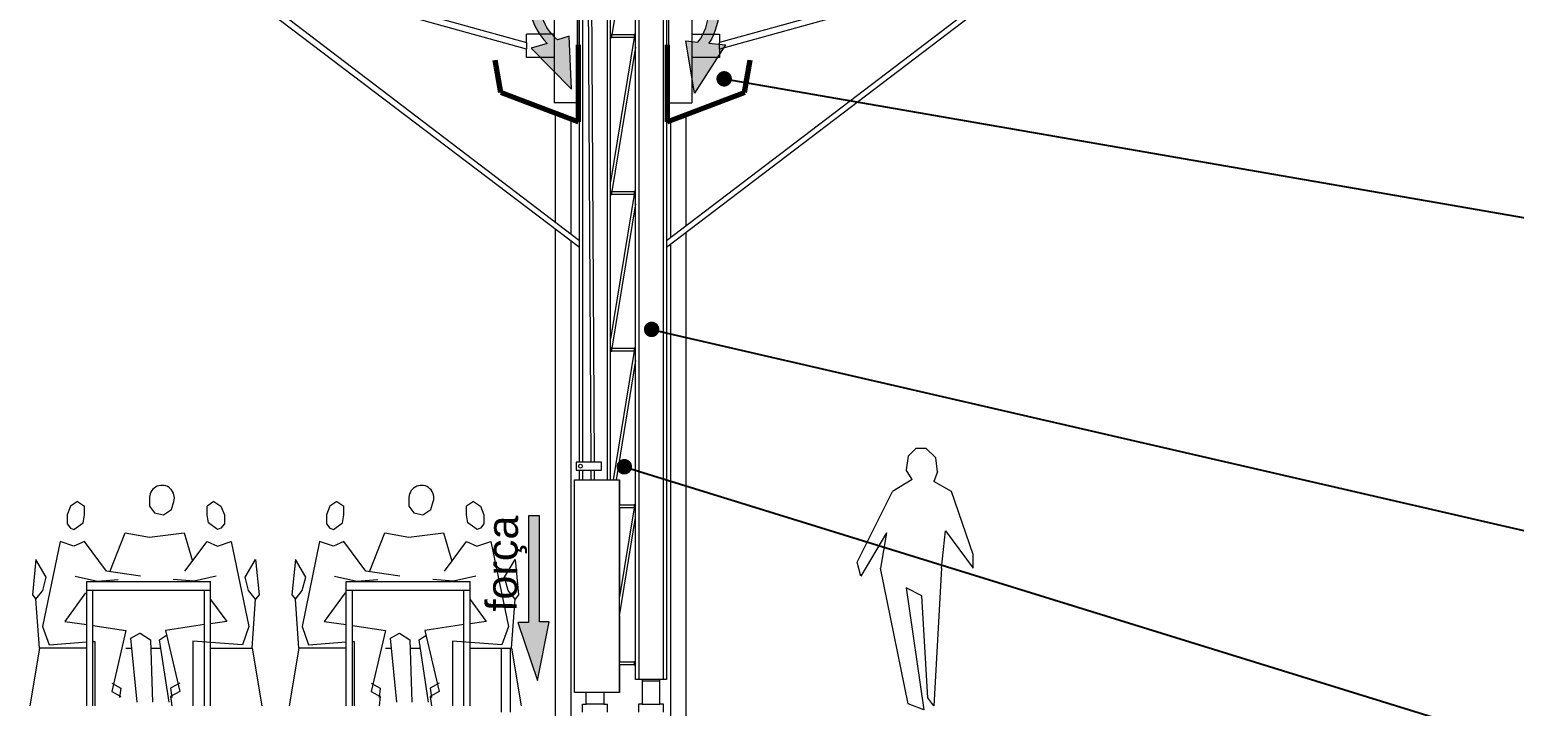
# Model space of a CAD drawing. Header units: millimetres. Extents: x -3 to 106, y -1 to 63.
# Drawn here: x 7.24 to 16.83, y 5.93 to 10.3 of the extents above; entities that cross this region are included whole.
import ezdxf

# ---------------------------------------------------------------- set-up
doc = ezdxf.new("R2010")
doc.units = ezdxf.units.MM
doc.header["$LTSCALE"] = 5
for name, color, linetype, lineweight in [('anotações', 2, 'Continuous', 20), ('cortado', 7, 'Continuous', 70), ('visto', 9, 'Continuous', 15)]:
    doc.layers.add(name, color=color, linetype=linetype, lineweight=lineweight)
doc.layers.add('chuva', color=173, linetype='Continuous', lineweight=20, true_color=0x386aff)
doc.layers.add('esforços', color=13, linetype='Continuous', lineweight=20, true_color=0xcd5337)
doc.styles.add('Arial', font='arial.ttf')
doc.styles.get("Standard").update_dxf_attribs({"font": 'txt.shx'})
doc.dimstyles.new('ISO-25', dxfattribs={"dimtxt": 2.5, "dimasz": 2.5, "dimexe": 1.25, "dimexo": 0.625, "dimtad": 1, "dimtxsty": 'Standard', "dimcen": 2.5, "dimadec": 0, "dimazin": 0, "dimtfac": 1, "dimtmove": 0, "dimatfit": 3, "dimfxl": 1, "dimarcsym": 0})

msp = doc.modelspace()

# ---------------------------------------------------------------- hatches: boundary and pattern name
at = {"layer": 'chuva'}
h = msp.add_hatch(color=256, dxfattribs=at)
edge = h.paths.add_edge_path()
edge.add_line((12.87288363876709, 11.89389174084912), (12.90984405471209, 11.77377038902786))
edge.add_arc((12.86068759860271, 9.932208693593324), 1.842217640581308, 88.4709777308502, 125.9972290939399)
edge.add_arc((12.10618593895514, 10.97079675805181), 0.5584972964071693, 125.9972290939399, 211.5198133708072)
edge.add_arc((11.24844807311458, 10.44476623268541), 0.4476947131585841, -31.519813370807128, 31.519813370807128, ccw=False)
edge.add_line((11.63008965261636, 10.21071439871368), (11.73637598154109, 10.20156004289242))
edge.add_line((11.73637598154109, 10.20156004289242), (11.53654136144292, 9.889696923648312))
edge.add_line((11.53654136144292, 9.889696923648312), (11.48052711186995, 10.22729631972325))
edge.add_line((11.48052711186995, 10.22729631972325), (11.55843112461658, 10.21875793140996))
edge.add_arc((11.32021149655722, 10.41149221844892), 0.3064230679846989, 321.0250176507242, 399.4171668026674)
edge.add_arc((12.09639447898853, 11.04944567158071), 0.6982881495194759, 146.0809054481976, 219.4171668026673, ccw=False)
edge.add_arc((12.17604928900623, 10.99588131922298), 0.7942778812748015, 104.6440183259403, 146.0809054481977, ccw=False)
edge.add_arc((12.99852828293062, 7.848251376924186), 4.047590953990492, 91.77885180383902, 104.6440183259403, ccw=False)
h = msp.add_hatch(color=256, dxfattribs=at)
edge = h.paths.add_edge_path()
edge.add_arc((9.96337420176832, 10.85699849623379), 0.5584972964071689, -19.763013336869506, 54.85000955573889, ccw=False)
edge.add_arc((10.91030073872609, 10.51677431467236), 0.4476947131585847, 160.2369866631306, 223.2766134047448)
edge.add_line((10.58435542554446, 10.20987008041504), (10.48216411870739, 10.17925108706564))
edge.add_line((10.48216411870739, 10.17925108706564), (10.74135105614695, 9.914648343324863))
edge.add_line((10.74135105614695, 9.914648343324863), (10.72740163997425, 10.25657869028726))
edge.add_line((10.72740163997425, 10.25657869028726), (10.65287171685339, 10.23234586468612))
edge.add_arc((10.84682266363335, 10.46957597836546), 0.3064230679846977, 152.3396332312699, 230.7317823832131, ccw=False)
edge.add_arc((9.956934908546758, 10.93599254531573), 0.6982881495194762, 332.3396332312704, 405.6758945857401)
edge.add_arc((9.889865315549875, 10.86732160315171), 0.794277881274817, 45.67589458573891, 50.56115039949306)
edge.add_line((10.3944337724277, 11.48074480535908), (10.28491163245469, 11.31365253460608))
at = {"layer": 'esforços'}
msp.add_hatch(color=256, dxfattribs=at).paths.add_polyline_path([(10.46464291186531, 6.470562684541311), (10.39534213196843, 6.470562684541311), (10.52302881892843, 6.098013241945666), (10.59694965081843, 6.475009484584693), (10.53559536034973, 6.475009484584693), (10.53559536034973, 7.159220704558584), (10.46464291186531, 7.159220704558584)])

# ---------------------------------------------------------------- linework, layer by layer
at = {"layer": 'chuva'}
for points in [[(12.87288363876709, 11.89389174084912), (12.90984405471209, 11.77377038902786, 0.1652183358421173), (11.77793131639637, 11.42264643755033, 0.3915060978776049), (11.63008965261636, 10.67881806665715, -0.2822158345692734), (11.63008965261636, 10.21071439871368), (11.73637598154109, 10.20156004289242), (11.53654136144292, 9.889696923648312), (11.48052711186995, 10.22729631972325), (11.55843112461658, 10.21875793140996, 0.3560453839252472), (11.55693660388203, 10.60605922530058, -0.3313780911407608), (11.51693656332971, 11.43910560503509, -0.1827987523670764), (11.97524572104775, 11.76435726535112, -0.0561939157371175), (12.87288363876709, 11.89389174084912)], [(10.63781366076247, 9.012498163976764), (10.63781366076247, 5.783402831640561, 0.414213562373095), (10.90904202773168, 5.512174464671348), (11.65287039862487, 5.512174464671348)], [(10.73781366076247, 8.936671505169032), (10.73781366076247, 5.783402831640561, 0.414213562373095), (10.90904202773168, 5.612174464671347), (11.44252384316498, 5.612174464671347)], [(11.48164203165566, 8.989592863839954), (11.48164203165566, 5.783402831640561, 0.414213562373095), (11.65287039862487, 5.612174464671347), (11.9254996667392, 5.612174464671347)], [(11.38164203165566, 8.913486048884742), (11.38164203165566, 5.783402831640561, 0.414213562373095), (11.65287039862487, 5.512174464671348), (11.9254996667392, 5.512174464671348)]]:
    msp.add_lwpolyline(points, format="xyb", dxfattribs=at)
msp.add_lwpolyline([(10.28491163245469, 11.31365253460608, -0.3375722644112246), (10.48897558377031, 10.66815354043216, 0.2822158345692734), (10.58435542554446, 10.20987008041504), (10.48216411870739, 10.17925108706564), (10.74135105614695, 9.914648343324863), (10.72740163997425, 10.25657869028726), (10.65287171685339, 10.23234586468612, -0.3560453839252472), (10.57541916845488, 10.61182660014993, 0.3313780911407608), (10.44484024098566, 11.43554707320735, 0.0213191787155553), (10.3944337724277, 11.48074480535908)], format="xyb", close=True, dxfattribs=at)
for points in [[(10.63781366076247, 9.760908006131402), (10.63781366076247, 9.055504485110966)], [(10.73781366076247, 9.723076141018478), (10.73781366076247, 8.979259878176675)], [(11.38164203165566, 9.712572079828902), (11.38164203165566, 8.955777800542673)], [(11.48164203165566, 9.750403872712782), (11.48164203165566, 9.03197242481373)]]:
    msp.add_lwpolyline(points, dxfattribs=at)
at = {"layer": 'cortado', "linetype": 'ByBlock'}
for p, q in [((10.78631337393752, 10.19999971610994), (10.78631337393752, 9.704727794949939)), ((11.36090739477752, 10.19999971610994), (11.36090739477752, 9.704727794949939)), ((10.28680034388752, 9.893702890699938), (10.25012036074752, 10.10261001807994)), ((11.86042137850552, 9.893702890699938), (11.89710136164452, 10.10261001807994)), ((10.28680034388752, 9.893702890699938), (10.78631337393752, 9.704727794949939)), ((11.86042137850552, 9.893702890699938), (11.36090739477752, 9.704727794949939))]:
    msp.add_line(p, q, dxfattribs=at)
at = {"layer": 'esforços'}
msp.add_lwpolyline([(10.46464291186531, 6.470562684541311), (10.39534213196843, 6.470562684541311), (10.52302881892843, 6.098013241945666), (10.59694965081843, 6.475009484584693), (10.53559536034973, 6.475009484584693), (10.53559536034973, 7.159220704558584), (10.46464291186531, 7.159220704558584)], close=True, dxfattribs=at)
at = {"layer": 'visto'}
for p, q in [((10.63116141069752, 11.19992103797994), (10.63116141069752, 9.905926849669939)), ((10.78116138685752, 11.19992103797994), (10.78116138685752, 9.905926849669939)), ((10.79376037825752, 7.506433672439373), (10.79376037825752, 11.19992103797994)), ((10.81376035917752, 11.19992103797994), (10.81376035917752, 7.506433672439373)), ((10.84658939894752, 11.19992103797994), (10.86706353093108, 7.506433672439373)), ((10.86819709154752, 11.19992103797994), (10.88902666878155, 7.506433672439373)), ((10.97376032579752, 7.393552806199938), (10.97376032579752, 11.19992103797994)), ((10.99376042593752, 7.393552806199938), (10.99376042593752, 11.19992103797994)), ((11.15645833719752, 11.19884107271994), (11.00376137007752, 10.26703300696994)), ((11.15645833719752, 6.104580845658939), (11.15645833719752, 11.19992103797994)), ((11.17645831812752, 11.19992103797994), (11.17645831812752, 6.104580845658939)), ((11.17645939100752, 11.19992103797994), (11.17645939100752, 6.104580845658939)), ((11.33645840395752, 6.104580845658939), (11.33645840395752, 11.19992103797994)), ((11.35645838488752, 11.19992103797994), (11.35645838488752, 6.104580845658939)), ((11.36902638185752, 11.19992103797994), (11.36902638185752, 9.905926849669939)), ((11.51902635801752, 11.19992103797994), (11.51902635801752, 9.905926849669939)), ((11.51905937899752, 10.97695198279994), (11.51905937899752, 10.26897802573994)), ((8.331637341867516, 10.76119461280994), (10.79376037825752, 8.894248978579938)), ((8.440212209117519, 10.77330389243994), (10.45117827166752, 10.21510162574994)), ((11.35645838488752, 8.894319577439939), (13.80303343046752, 10.75632992011994)), ((13.71137835491952, 10.77315893393994), (11.69904239882752, 10.21510162574994)), ((8.440212209117519, 10.73105707389994), (10.79376037825752, 8.93660352332994)), ((10.45117827166752, 10.17285385352994), (8.440212209117519, 10.73105707389994)), ((11.35645838488752, 8.936589215509938), (13.71137835491952, 10.73091163855994)), ((13.71137835491952, 10.73091163855994), (11.69904239882752, 10.17285385352994)), ((10.78119440783752, 9.825926925959939), (10.78119440783752, 10.46485367041994)), ((10.63116141069752, 10.26897802573994), (10.45117827166752, 10.26897802573994)), ((10.45117827166752, 10.21510162574994), (10.45117827166752, 10.26897802573994)), ((10.78119035471752, 10.26897802573994), (10.78116138685752, 10.26897802573994)), ((10.78119035471752, 10.11897793036994), (10.78119035471752, 10.26897802573994)), ((11.00376137007752, 10.26703300696994), (10.99376042593752, 10.26703300696994)), ((11.00376137007752, 10.26703300696994), (11.14645941961752, 10.26703300696994)), ((11.00376137007752, 10.24760666114994), (11.00376137007752, 10.26703300696994)), ((11.14645941961752, 10.26703300696994), (11.14645941961752, 10.24760666114994)), ((11.15645833719752, 10.26703300696994), (11.14645941961752, 10.26703300696994)), ((11.51904340494752, 10.26897802573994), (11.51902635801752, 10.26897802573994)), ((11.51904340494752, 10.26897802573994), (11.51904340494752, 10.11897793036994)), ((11.51904340494752, 10.26897802573994), (11.69904335249752, 10.26897802573994)), ((11.69904335249752, 10.26897802573994), (11.69904335249752, 10.21510189021994)), ((10.45117827166752, 10.21510162574994), (10.45117827166752, 10.17285385352994)), ((10.45117827166752, 10.11897793036994), (10.45117827166752, 10.17285385352994)), ((10.78628142584752, 9.704727794949939), (10.78628142584752, 10.19999971610994)), ((10.78628142584752, 10.19999971610994), (10.78631337393752, 10.19999971610994)), ((11.14645941961752, 10.24760666114994), (10.99376042593752, 9.315786228659938)), ((10.99376042593752, 10.24760666114994), (11.00376137007752, 10.24760666114994)), ((11.14645941961752, 10.24760666114994), (11.00376137007752, 10.24760666114994)), ((11.15645833719752, 10.18657682100994), (11.00376137007752, 9.254768755259938)), ((11.14645941961752, 10.24760666114994), (11.15645833719752, 10.24760666114994)), ((11.36087437380752, 9.704727794949939), (11.36087437380752, 10.19999971610994)), ((11.36087437380752, 10.19999971610994), (11.36090739477752, 10.19999971610994)), ((11.69904239882752, 10.17285385352994), (11.69904239882752, 10.21510162574994)), ((11.69904335249752, 10.17285411799994), (11.69904335249752, 10.11897793036994)), ((10.25012036074752, 10.10261001807994), (10.25008745897752, 10.10261001807994)), ((10.25008745897752, 10.10261001807994), (10.28676744211752, 9.893702890699938)), ((10.63116141069752, 10.11897793036994), (10.45117827166752, 10.11897793036994)), ((10.78119035471752, 10.11897793036994), (10.78116138685752, 10.11897793036994)), ((11.51904340494752, 10.11897793036994), (11.51902635801752, 10.11897793036994)), ((11.69904335249752, 10.11897793036994), (11.51904340494752, 10.11897793036994)), ((11.51905937899752, 10.11897793036994), (11.51905937899752, 9.825926925959939)), ((11.89706840027552, 10.10261001807994), (11.86038835753252, 9.893702890699938)), ((11.89710136164452, 10.10261001807994), (11.89706840027552, 10.10261001807994)), ((10.78628142584752, 9.704727794949939), (10.28676744211752, 9.893702890699938)), ((10.28676744211752, 9.893702890699938), (10.28680034388752, 9.893702890699938)), ((10.63119431246752, 9.905926849669939), (10.63119431246752, 9.825926925959939)), ((11.36087437380752, 9.704727794949939), (11.86038835753252, 9.893702890699938)), ((11.36905940283752, 9.905926849669939), (11.36905940283752, 9.825926925959939)), ((11.86038835753252, 9.893702890699938), (11.86042137850552, 9.893702890699938)), ((10.78119440783752, 9.825926925959939), (10.63119431246752, 9.825926925959939)), ((11.36905940283752, 9.825926925959939), (11.51905937899752, 9.825926925959939)), ((10.78631337393752, 9.704727794949939), (10.78628142584752, 9.704727794949939)), ((11.36090739477752, 9.704727794949939), (11.36087437380752, 9.704727794949939)), ((11.00376137007752, 9.254768755259938), (10.99376042593752, 9.254768755259938)), ((11.14645941961752, 9.235343839949937), (10.99376042593752, 8.303522288629939)), ((10.99376042593752, 9.235343839949937), (11.00376137007752, 9.235343839949937)), ((11.00376137007752, 9.254768755259938), (11.14645941961752, 9.254768755259938)), ((11.00376137007752, 9.235343839949937), (11.00376137007752, 9.254768755259938)), ((11.14645941961752, 9.235343839949937), (11.00376137007752, 9.235343839949937)), ((11.14645941961752, 9.254768755259938), (11.14645941961752, 9.235343839949937)), ((11.15645833719752, 9.254768755259938), (11.14645941961752, 9.254768755259938)), ((11.14645941961752, 9.235343839949937), (11.15645833719752, 9.235343839949937)), ((11.15645833719752, 9.174313926539938), (11.00376137007752, 8.242504741969938)), ((11.00376137007752, 8.242504741969938), (10.99376042593752, 8.242504741969938)), ((10.99376042593752, 8.223079826659939), (11.00376137007752, 8.223079826659939)), ((11.00376137007752, 8.242504741969938), (11.14645941961752, 8.242504741969938)), ((11.00376137007752, 8.223079826659939), (11.00376137007752, 8.242504741969938)), ((11.14645941961752, 8.223079826659939), (11.00376137007752, 8.223079826659939)), ((11.14645941961752, 8.223079826659939), (11.01052343707752, 7.393552806199938)), ((11.15645833719752, 8.162049979199939), (11.03052341799752, 7.393552806199938)), ((11.14645941961752, 8.242504741969938), (11.14645941961752, 8.223079826659939)), ((11.15645833719752, 8.242504741969938), (11.14645941961752, 8.242504741969938)), ((11.14645941961752, 8.223079826659939), (11.15645833719752, 8.223079826659939)), ((10.76109259155757, 7.393552806199938), (11.05233832109752, 7.393552806199938)), ((10.76109259155757, 6.019348841135338), (10.76109259155757, 7.393552806199938)), ((10.79376037825752, 7.393552806199938), (10.79376037825752, 7.455149878931461)), ((10.81376035917752, 7.455149878931461), (10.81376035917752, 7.393552806199938)), ((10.86734781270951, 7.455149878931461), (10.8676892641542, 7.393552806199938)), ((10.88931588589048, 7.455149878931461), (10.88966326517105, 7.393552806199938)), ((11.05233832109752, 7.393552806199938), (11.05234237421752, 7.393552806199938)), ((11.05233832109752, 6.019348841135338), (11.05233832109752, 7.393552806199938)), ((11.05234237421752, 7.393552806199938), (11.05234237421752, 7.230241801559938)), ((7.506451129136565, 7.223041071789448), (7.484079029137263, 7.16574937178927)), ((7.551195229137136, 7.25168687178927), (7.506451129136565, 7.223041071789448)), ((7.551195229137136, 7.25168687178927), (7.595939729137115, 7.223041071789448)), ((7.595939729137115, 7.16574937178927), (7.595939729137115, 7.223041071789448)), ((8.016736087188235, 7.280332671789319), (8.016736087188235, 7.223041071789448)), ((8.016736087188235, 7.223041071789448), (8.048381487188578, 7.180329671789304)), ((8.106224687188785, 7.16574937178927), (8.157921387188196, 7.201907771789246)), ((8.157921387188196, 7.201907771789246), (8.173341187188214, 7.25168687178927)), ((8.433190774946468, 7.25168687178927), (8.388446274946489, 7.223041071789448)), ((8.388446274946489, 7.16574937178927), (8.388446274946489, 7.223041071789448)), ((8.433190774946468, 7.25168687178927), (8.477934874947039, 7.223041071789448)), ((8.477934874947039, 7.223041071789448), (8.50030697494634, 7.16574937178927)), ((9.182354230962972, 7.223041071789561), (9.15998213096367, 7.165749371789383)), ((9.227098330963543, 7.251686871789383), (9.182354230962972, 7.223041071789561)), ((9.227098330963543, 7.251686871789383), (9.271842830963521, 7.223041071789561)), ((9.271842830963521, 7.165749371789383), (9.271842830963521, 7.223041071789561)), ((9.692639189014642, 7.280332671789433), (9.692639189014642, 7.223041071789561)), ((9.692639189014642, 7.223041071789561), (9.724284589014985, 7.180329671789417)), ((9.782127789015192, 7.165749371789383), (9.833824489014603, 7.20190777178936)), ((9.833824489014603, 7.20190777178936), (9.84924428901462, 7.251686871789383)), ((10.10909387677287, 7.251686871789383), (10.0643493767729, 7.223041071789561)), ((10.0643493767729, 7.165749371789383), (10.0643493767729, 7.223041071789561)), ((10.10909387677287, 7.251686871789383), (10.15383797677345, 7.223041071789561)), ((10.15383797677345, 7.223041071789561), (10.17621007677275, 7.165749371789383)), ((11.05233832109752, 7.230241801559938), (11.14645941961752, 7.230241801559938)), ((11.14645941961752, 7.210816886249939), (11.05233832109752, 7.210816886249939)), ((11.14645941961752, 7.210816886249939), (11.05233832109752, 6.636457745746938)), ((11.05234237421752, 7.210816886249939), (11.05234237421752, 6.636482479245938)), ((11.14645941961752, 7.230241801559938), (11.14645941961752, 7.210816886249939)), ((11.15645833719752, 7.230241801559938), (11.14645941961752, 7.230241801559938)), ((11.14645941961752, 7.210816886249939), (11.15645833719752, 7.210816886249939)), ((7.484079029137263, 7.16574937178927), (7.484079029137263, 7.108457771789398)), ((7.484079029137263, 7.108457771789398), (7.506451129136565, 7.079811971789349)), ((7.52818522913725, 7.072439271789444), (7.587168329137, 7.115595471789328)), ((7.587168329137, 7.115595471789328), (7.595939729137115, 7.16574937178927)), ((8.048381487188578, 7.180329671789304), (8.106224687188785, 7.16574937178927)), ((8.397217674946603, 7.115595471789328), (8.388446274946489, 7.16574937178927)), ((8.456200774946353, 7.072439271789444), (8.397217674946603, 7.115595471789328)), ((8.50030697494634, 7.108457771789398), (8.477934874947039, 7.079811971789349)), ((8.50030697494634, 7.16574937178927), (8.50030697494634, 7.108457771789398)), ((9.15998213096367, 7.165749371789383), (9.15998213096367, 7.108457771789512)), ((9.15998213096367, 7.108457771789512), (9.182354230962972, 7.079811971789463)), ((9.204088330963657, 7.072439271789557), (9.263071430963407, 7.115595471789442)), ((9.263071430963407, 7.115595471789442), (9.271842830963521, 7.165749371789383)), ((9.724284589014985, 7.180329671789417), (9.782127789015192, 7.165749371789383)), ((10.07312077677301, 7.115595471789442), (10.0643493767729, 7.165749371789383)), ((10.13210387677276, 7.072439271789557), (10.07312077677301, 7.115595471789442)), ((10.17621007677275, 7.108457771789512), (10.15383797677345, 7.079811971789463)), ((10.17621007677275, 7.165749371789383), (10.17621007677275, 7.108457771789512)), ((11.05233832109752, 6.514411020454938), (11.15645833719752, 7.149786976499938)), ((7.506451129136565, 7.079811971789349), (7.52818522913725, 7.072439271789444)), ((7.760792675154278, 6.799469732774805), (7.860131087188108, 7.051166171789299)), ((7.860131087188108, 7.051166171789299), (8.016736087188235, 7.022520271789398)), ((8.016736087188235, 7.022520271789398), (8.240457687188552, 7.051166171789299)), ((8.240457687188552, 7.051166171789299), (8.294434810159999, 6.868112195505541)), ((8.477934874947039, 7.079811971789349), (8.456200774946353, 7.072439271789444)), ((9.182354230962972, 7.079811971789463), (9.204088330963657, 7.072439271789557)), ((9.436695776980685, 6.799469732774918), (9.536034189014515, 7.051166171789413)), ((9.536034189014515, 7.051166171789413), (9.692639189014642, 7.022520271789512)), ((9.692639189014642, 7.022520271789512), (9.91636078901496, 7.051166171789413)), ((9.91636078901496, 7.051166171789413), (9.970337911986405, 6.868112195505654)), ((10.15383797677345, 7.079811971789463), (10.13210387677276, 7.072439271789557)), ((7.439334529137284, 6.993874471789349), (7.325957529136701, 6.446674771789384)), ((7.528823229136776, 6.965228671789299), (7.439334529137284, 6.993874471789349)), ((7.595939729137115, 6.993874471789349), (7.528823229136776, 6.965228671789299)), ((7.73883912913692, 6.802713171789373), (7.595939729137115, 6.993874471789349)), ((8.245546874946683, 6.802713171789373), (8.388446274946489, 6.993874471789349)), ((8.388446274946489, 6.993874471789349), (8.455562774946827, 6.965228671789299)), ((8.455562774946827, 6.965228671789299), (8.54505147494632, 6.993874471789349)), ((8.54505147494632, 6.993874471789349), (8.658428474946902, 6.446674771789384)), ((9.11523763096369, 6.993874471789463), (9.001860630963108, 6.446674771789498)), ((9.204726330963183, 6.965228671789413), (9.11523763096369, 6.993874471789463)), ((9.271842830963521, 6.993874471789463), (9.204726330963183, 6.965228671789413)), ((9.414742230963327, 6.802713171789486), (9.271842830963521, 6.993874471789463)), ((9.92144997677309, 6.802713171789486), (10.0643493767729, 6.993874471789463)), ((10.0643493767729, 6.993874471789463), (10.13146587677323, 6.965228671789413)), ((10.13146587677323, 6.965228671789413), (10.22095457677273, 6.993874471789463)), ((10.22095457677273, 6.993874471789463), (10.33433157677331, 6.446674771789498)), ((7.282729429137305, 6.879291071789448), (7.260357329137094, 6.650124571789428)), ((7.349845929136734, 6.764707771789398), (7.282729429137305, 6.879291071789448)), ((8.63454007494687, 6.764707771789398), (8.701656574946298, 6.879291071789448)), ((8.701656574946298, 6.879291071789448), (8.72402867494651, 6.650124571789428)), ((8.958632530963712, 6.879291071789561), (8.9362604309635, 6.650124571789542)), ((9.02574903096314, 6.764707771789512), (8.958632530963712, 6.879291071789561)), ((10.31044317677328, 6.764707771789512), (10.37755967677271, 6.879291071789561)), ((10.37755967677271, 6.879291071789561), (10.39993177677292, 6.650124571789542)), ((7.327473829136522, 6.67877037178925), (7.349845929136734, 6.764707771789398)), ((7.536611429137281, 6.770346071789271), (7.67985602913717, 6.737978971789397)), ((7.610815805553955, 6.67877037178925), (7.610815805553955, 6.736061971789349)), ((7.610815805553955, 6.736061971789349), (8.410815805554137, 6.736061971789349)), ((7.67985602913717, 6.737978971789397), (7.81467452913688, 6.748767971789329)), ((7.957919129136769, 6.770346071789271), (7.73883912913692, 6.802713171789373)), ((8.304529974946433, 6.737978971789397), (8.169711474946723, 6.748767971789329)), ((8.447774574946322, 6.770346071789271), (8.304529974946433, 6.737978971789397)), ((8.410815805554137, 6.67877037178925), (8.410815805554137, 6.736061971789349)), ((8.656912174946171, 6.67877037178925), (8.63454007494687, 6.764707771789398)), ((9.00337693096293, 6.678770371789364), (9.02574903096314, 6.764707771789512)), ((9.212514530963688, 6.770346071789385), (9.355759130963577, 6.737978971789511)), ((9.286718907380362, 6.678770371789364), (9.286718907380362, 6.736061971789463)), ((9.286718907380362, 6.736061971789463), (10.08671890738054, 6.736061971789463)), ((9.355759130963577, 6.737978971789511), (9.490577630963287, 6.748767971789443)), ((9.633822230963176, 6.770346071789385), (9.414742230963327, 6.802713171789486)), ((9.98043307677284, 6.737978971789511), (9.84561457677313, 6.748767971789443)), ((10.12367767677273, 6.770346071789385), (9.98043307677284, 6.737978971789511)), ((10.08671890738054, 6.678770371789364), (10.08671890738054, 6.736061971789463)), ((10.33281527677258, 6.678770371789364), (10.31044317677328, 6.764707771789512)), ((7.260357329137094, 6.650124571789428), (7.282729429137305, 6.621478771789379)), ((7.282729429137305, 6.621478771789379), (7.327473829136522, 6.67877037178925)), ((7.305101529136607, 6.30637467178928), (7.282729429137305, 6.621478771789379)), ((7.60402062913721, 6.662455571789332), (7.469202229137352, 6.479041971789337)), ((8.410815805554137, 6.67877037178925), (7.610815805553955, 6.67877037178925)), ((7.610815805553955, 5.933978671789299), (7.610815805553955, 6.67877037178925)), ((7.650815805553918, 5.933978671789299), (7.650815805553918, 6.67877037178925)), ((8.370815805554173, 5.933978671789299), (8.370815805554173, 6.67877037178925)), ((8.410815805554137, 5.933978671789299), (8.410815805554137, 6.67877037178925)), ((8.410815805554137, 6.621029304312168), (8.515183774946252, 6.479041971789337)), ((8.701656574946298, 6.621478771789379), (8.656912174946171, 6.67877037178925)), ((8.679284474946996, 6.30637467178928), (8.701656574946298, 6.621478771789379)), ((8.72402867494651, 6.650124571789428), (8.701656574946298, 6.621478771789379)), ((8.9362604309635, 6.650124571789542), (8.958632530963712, 6.621478771789493)), ((8.958632530963712, 6.621478771789493), (9.00337693096293, 6.678770371789364)), ((8.981004630963014, 6.306374671789394), (8.958632530963712, 6.621478771789493)), ((9.279923730963617, 6.662455571789446), (9.145105330963759, 6.479041971789451)), ((10.08671890738054, 6.678770371789364), (9.286718907380362, 6.678770371789364)), ((9.286718907380362, 5.933978671789413), (9.286718907380362, 6.678770371789364)), ((9.326718907380325, 5.933978671789413), (9.326718907380325, 6.678770371789364)), ((10.04671890738058, 5.933978671789413), (10.04671890738058, 6.678770371789364)), ((10.08671890738054, 5.933978671789413), (10.08671890738054, 6.678770371789364)), ((10.08671890738054, 6.621029304312282), (10.19108687677266, 6.479041971789451)), ((10.37755967677271, 6.621478771789493), (10.33281527677258, 6.678770371789364)), ((10.3551875767734, 6.306374671789394), (10.37755967677271, 6.621478771789493)), ((10.39993177677292, 6.650124571789542), (10.37755967677271, 6.621478771789493)), ((7.325957529136701, 6.446674771789384), (7.368088329137152, 6.327995371789365)), ((7.469202229137352, 6.479041971789337), (7.610815805553955, 6.458228640691226)), ((7.650815805553918, 6.45234973229139), (7.864405529136945, 6.42095787178925)), ((8.370815805554173, 6.457823820091216), (8.119980474946658, 6.42095787178925)), ((8.515183774946252, 6.479041971789337), (8.410815805554137, 6.463702728491052)), ((8.658428474946902, 6.446674771789384), (8.616297674946452, 6.327995371789365)), ((9.001860630963108, 6.446674771789498), (9.043991430963558, 6.327995371789479)), ((9.145105330963759, 6.479041971789451), (9.286718907380362, 6.45822864069134)), ((9.326718907380325, 6.452349732291504), (9.540308630963352, 6.420957871789364)), ((10.04671890738058, 6.457823820091329), (9.795883576773065, 6.420957871789364)), ((10.19108687677266, 6.479041971789451), (10.08671890738054, 6.463702728491166)), ((10.33433157677331, 6.446674771789498), (10.29220077677286, 6.327995371789479)), ((11.05234237421752, 6.514435753953938), (11.05234237421752, 6.217977847878938)), ((7.368088329137152, 6.327995371789365), (7.610815805553955, 6.345754951269095)), ((7.650815805553918, 6.348681621086934), (7.66300372913696, 6.349573371789228)), ((7.66300372913696, 6.349573371789228), (7.663049829136924, 5.933978671789299)), ((7.864405529136945, 6.42095787178925), (7.77254372913734, 6.025902071789341)), ((7.896710687188659, 6.371151471789398), (7.955060187188735, 6.4031709813845)), ((7.937968213820511, 5.957338285621399), (7.896710687188659, 6.371151471789398)), ((7.955060187188735, 6.4031709813845), (7.955693787188409, 6.403518671789351)), ((7.955693787188409, 6.403518671789351), (8.023102987188338, 6.360362471789239)), ((8.023102987188338, 6.360362471789239), (8.03569362353386, 5.957338285621399)), ((8.082085987188236, 6.360362471789239), (8.127334586940322, 6.389331182597852)), ((8.143096185816773, 5.957338285621399), (8.082085987188236, 6.360362471789239)), ((8.119980474946658, 6.42095787178925), (8.211842274946264, 6.025902071789341)), ((8.616297674946452, 6.327995371789365), (8.297196890908651, 6.351342937626663)), ((8.297196890908651, 6.351342937626663), (8.29724318719849, 5.933978671789299)), ((9.043991430963558, 6.327995371789479), (9.286718907380362, 6.345754951269209)), ((9.326718907380325, 6.348681621087048), (9.338906830963367, 6.349573371789342)), ((9.338906830963367, 6.349573371789342), (9.33895293096333, 5.933978671789413)), ((9.540308630963352, 6.420957871789364), (9.448446830963746, 6.025902071789455)), ((9.572613789015065, 6.371151471789512), (9.630963289015142, 6.403170981384614)), ((9.613871315646918, 5.957338285621512), (9.572613789015065, 6.371151471789512)), ((9.630963289015142, 6.403170981384614), (9.631596889014816, 6.403518671789465)), ((9.631596889014816, 6.403518671789465), (9.699006089014745, 6.360362471789353)), ((9.699006089014745, 6.360362471789353), (9.711596725360266, 5.957338285621512)), ((9.757989089014643, 6.360362471789353), (9.803237688766728, 6.389331182597966)), ((9.81899928764318, 5.957338285621512), (9.757989089014643, 6.360362471789353)), ((9.795883576773065, 6.420957871789364), (9.88774537677267, 6.025902071789455)), ((10.29220077677286, 6.327995371789479), (9.973099992735058, 6.351342937626777)), ((9.973099992735058, 6.351342937626777), (9.973146289024896, 5.933978671789413)), ((7.305101529136607, 6.30637467178928), (7.242779229137284, 5.933978671789299)), ((7.610815805553955, 6.30637467178928), (7.305101529136607, 6.30637467178928)), ((7.864475554051694, 6.306417271789423), (7.903164741988746, 6.306417271789423)), ((8.024788256755471, 6.306417271789423), (8.090252264746539, 6.306417271789423)), ((8.410815805554137, 6.30637467178928), (8.679284474946996, 6.30637467178928)), ((8.679284474946996, 6.30637467178928), (8.74160677494632, 5.933978671789299)), ((8.981004630963014, 6.306374671789394), (8.91868233096369, 5.933978671789413)), ((9.286718907380362, 6.306374671789394), (8.981004630963014, 6.306374671789394)), ((9.5403786558781, 6.306417271789536), (9.579067843815153, 6.306417271789536)), ((9.700691358581878, 6.306417271789536), (9.766155366572946, 6.306417271789536)), ((10.08671890738054, 6.306374671789394), (10.3551875767734, 6.306374671789394)), ((10.28704136953905, 6.30637467178928), (10.2870413695386, 5.89302083847428)), ((10.34704136078648, 6.306374671789394), (10.34704136078602, 5.893020838473939)), ((10.3551875767734, 6.306374671789394), (10.41750987677273, 5.933978671789413)), ((11.05233832109752, 6.217977847878938), (11.14645941961752, 6.217977847878938)), ((11.14645941961752, 6.198552843157938), (11.05233832109752, 6.198552843157938)), ((11.05234237421752, 6.198552843157938), (11.05234237421752, 6.019348841135338)), ((11.14645941961752, 6.217977847878938), (11.14645941961752, 6.198552843157938)), ((11.15645833719752, 6.217977847878938), (11.14645941961752, 6.217977847878938)), ((11.14645941961752, 6.198552843157938), (11.15645833719752, 6.198552843157938)), ((7.77254372913734, 6.079110119437354), (7.83152682913709, 6.046743019437253)), ((7.83152682913709, 6.046743019437253), (7.823100629137059, 5.987186719437313)), ((8.211842274946264, 6.079110119437354), (8.152859174946514, 6.046743019437253)), ((8.152859174946514, 6.046743019437253), (8.161285374946544, 5.987186719437313)), ((9.448446830963746, 6.079110119437468), (9.507429930963497, 6.046743019437367)), ((9.507429930963497, 6.046743019437367), (9.499003730963466, 5.987186719437426)), ((9.88774537677267, 6.079110119437468), (9.82876227677292, 6.046743019437367)), ((9.82876227677292, 6.046743019437367), (9.837188476772951, 5.987186719437426)), ((11.17645831812752, 6.104580845658939), (11.15645833719752, 6.104580845658939)), ((11.33645840395752, 6.104580845658939), (11.17645939100752, 6.104580845658939)), ((11.19947536695752, 6.104580845658939), (11.19947536695752, 6.094579841915938)), ((11.19947536695752, 6.094579841915938), (11.19947536695752, 5.944578838887845)), ((11.19947536695752, 6.094579841915938), (11.31344338167752, 6.094579841915938)), ((11.31344338167752, 6.094579841915938), (11.31344338167752, 6.104580845658939)), ((11.31344338167752, 5.944578838887845), (11.31344338167752, 6.094579841915938)), ((11.35645838488752, 6.104580845658939), (11.33645840395752, 6.104580845658939)), ((7.77254372913734, 6.025902071789341), (7.83152682913709, 5.99353497178924)), ((8.211842274946264, 6.025902071789341), (8.152859174946514, 5.99353497178924)), ((8.152859174946514, 5.99353497178924), (8.161285374946544, 5.933978671789299)), ((9.448446830963746, 6.025902071789455), (9.507429930963497, 5.993534971789353)), ((9.507429930963497, 5.993534971789353), (9.499003730963466, 5.933978671789413)), ((9.88774537677267, 6.025902071789455), (9.82876227677292, 5.993534971789353)), ((9.82876227677292, 5.993534971789353), (9.837188476772951, 5.933978671789413)), ((11.05233832109752, 6.019348841135338), (10.76109259155757, 6.019348841135338)), ((10.83677740801752, 5.944578838887845), (10.83677740801752, 6.019348841135338)), ((10.95074434984752, 6.019348841135338), (10.95074434984752, 5.944578838887845)), ((11.05234237421752, 6.019348841135338), (11.05233832109752, 6.019348841135338)), ((10.81325634230752, 5.944578838887845), (10.83677740801752, 5.944578838887845)), ((10.81325634230752, 5.893020838473939), (10.81325634230752, 5.944578838887845)), ((10.95074434984752, 5.944578838887845), (10.83677740801752, 5.944578838887845)), ((10.95074434984752, 5.944578838887845), (10.97426636923752, 5.944578838887845)), ((10.97426636923752, 5.893020838473939), (10.97426636923752, 5.944578838887845)), ((11.19947536695752, 5.944578838887845), (11.17595442045752, 5.944578838887845)), ((11.17595442045752, 5.944578838887845), (11.17595442045752, 5.893020838473939)), ((11.19947536695752, 5.944578838887845), (11.31344338167752, 5.944578838887845)), ((11.33696540106752, 5.944578838887845), (11.31344338167752, 5.944578838887845)), ((11.33696540106752, 5.893020838473939), (11.33696540106752, 5.944578838887845))]:
    msp.add_line(p, q, dxfattribs=at)
msp.add_lwpolyline([(10.77289077828534, 7.506433672439373), (10.77289077828534, 7.455149878931461), (10.93660442679137, 7.455149878931461), (10.93660442679137, 7.506433672439373)], close=True, dxfattribs=at)
msp.add_circle((10.80042623049189, 7.480791775685417), 0.0119925178664659, dxfattribs=at)
for centre, start in [((8.096995387205062, 7.276707222447381), 341.8547884947175), ((9.77289848903147, 7.276707222447494), 341.8547884947171)]:
    msp.add_arc(centre, 0.080341142150968, start, 177.4136102137145, dxfattribs=at)
for points, invisible_edges in [([(12.96738190020332, 7.597094082593882), (13.03088190020332, 7.597094082593882), (13.09438190020332, 7.533594082593879), (12.91658190020332, 7.546294082593882)], 4), ([(13.09438190020332, 7.533594082593879), (12.91658190020332, 7.546294082593882), (12.90388190020332, 7.457394082593883), (13.10708190020332, 7.44469408259388)], 5), ([(13.08168190020332, 7.381194082593882), (12.94198190020332, 7.393894082593882), (12.81498190020332, 7.31769408259388), (13.19598190020332, 7.31769408259388)], 5), ([(12.90388190020332, 7.457394082593883), (13.10708190020332, 7.44469408259388), (13.08168190020332, 7.381194082593882), (12.94198190020332, 7.393894082593882)], 5), ([(12.81498190020332, 7.31769408259388), (12.77688190020332, 7.05099408259388), (12.61178190020332, 6.771594082593882), (12.58638190020332, 6.86049408259388)], 1), ([(13.19598190020332, 7.31769408259388), (13.15788190020332, 7.063694082593882), (13.33568190020332, 6.822394082593882), (13.33568190020332, 6.911294082593883)], 1), ([(13.15788190020332, 7.063694082593882), (12.77688190020332, 7.05099408259388), (12.73878190020332, 6.822394082593882), (13.13248190020332, 6.822394082593882)], 5), ([(12.73878190020332, 6.822394082593882), (12.90388190020332, 6.695394082593882), (13.01818190020332, 5.907994082593881), (12.91658190020332, 5.946094082593882)], 1), ([(12.73878190020332, 6.822394082593882), (13.13248190020332, 6.822394082593882), (13.00548190020332, 6.644594082593882), (12.90388190020332, 6.695394082593882)], 11), ([(13.00548190020332, 6.644594082593882), (13.13248190020332, 6.822394082593882), (13.08168190020332, 5.933394082593882), (13.04358190020332, 5.984194082593882)], 1)]:
    msp.add_3dface(points, dxfattribs=dict(at, invisible_edges=invisible_edges))

# ---------------------------------------------------------------- texts
at = {"layer": 'esforços', "insert": (10.1883029572297, 6.543268455551372), "char_height": 0.2, "width": 5.435991662713141, "attachment_point": 1, "rotation": 89.1225284832391, "style": 'Arial'}
msp.add_mtext('força', dxfattribs=at)

# ---------------------------------------------------------------- leaders
at = {"layer": 'anotações', "annotation_type": 0, "has_hookline": 1, "hookline_direction": 1, "horizontal_direction": (-1, 0, 0)}
for points in [[(11.72813046750455, 9.98118676831883), (18.09513018617578, 8.876148595587194), (20.3468904739719, 8.876148595587194)], [(11.25977613692572, 8.363741136959618), (17.24917340032519, 6.982791564255328), (19.5009336881213, 6.982791564255328)], [(11.08348052587646, 7.477017933038584), (18.09513018617578, 5.308575245677802), (20.19886156428665, 5.308575245677802)]]:
    msp.add_leader(points, dimstyle='ISO-25', override={"dimasz": 0.1, "dimtad": 0, "dimldrblk": 'Dot'}, dxfattribs=at)

doc.saveas('drawing.dxf')
